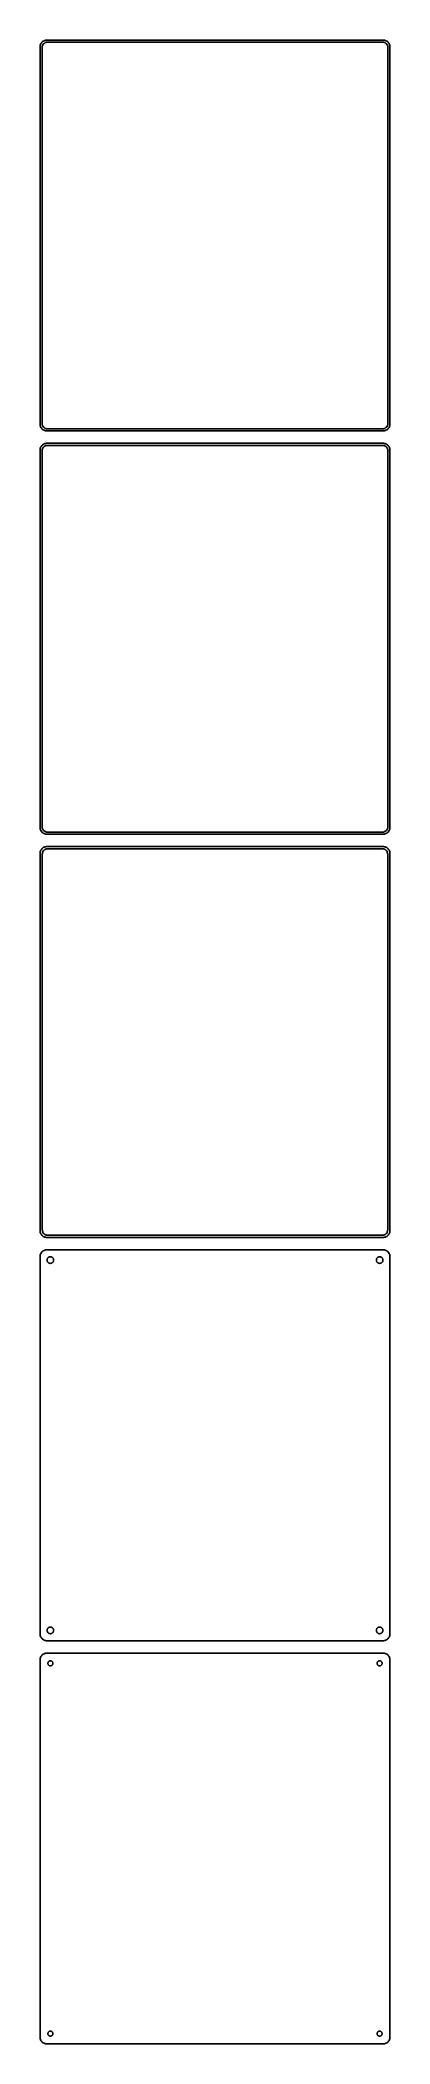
# Model space of a CAD drawing. Header units: metres. Extents: x -128 to 128, y 1034 to 2494.
import ezdxf

# ---------------------------------------------------------------- set-up
doc = ezdxf.new("R2010")
doc.units = ezdxf.units.M

msp = doc.modelspace()

# ---------------------------------------------------------------- linework, layer by layer
for p, q in [((-127.461, 2490.13), (-127.5, 2489.5)), ((-127.5, 2489.5), (-127.5, 2214.5)), ((-127.343, 2490.74), (-127.461, 2490.13)), ((-127.149, 2491.34), (-127.343, 2490.74)), ((-126.882, 2491.91), (-127.149, 2491.34)), ((-126.545, 2492.44), (-126.882, 2491.91)), ((-126.145, 2492.92), (-126.545, 2492.44)), ((-125.687, 2493.35), (-126.145, 2492.92)), ((-126, 2489), (-125.968, 2489.5)), ((-126, 2215), (-126, 2489)), ((-125.968, 2489.5), (-125.874, 2489.99)), ((-125.874, 2489.99), (-125.719, 2490.47)), ((-125.719, 2490.47), (-125.505, 2490.93)), ((-125.179, 2493.72), (-125.687, 2493.35)), ((-125.505, 2490.93), (-125.236, 2491.35)), ((-125.236, 2491.35), (-124.916, 2491.74)), ((-124.629, 2494.02), (-125.179, 2493.72)), ((-124.916, 2491.74), (-124.55, 2492.08)), ((-124.045, 2494.26), (-124.629, 2494.02)), ((-124.55, 2492.08), (-124.143, 2492.38)), ((-124.143, 2492.38), (-123.703, 2492.62)), ((-123.437, 2494.41), (-124.045, 2494.26)), ((-123.703, 2492.62), (-123.236, 2492.8)), ((-122.814, 2494.49), (-123.437, 2494.41)), ((-123.236, 2492.8), (-122.75, 2492.93)), ((122.814, 2494.49), (-122.814, 2494.49)), ((-122.75, 2492.93), (-122.251, 2492.99)), ((-122.251, 2492.99), (122.251, 2492.99)), ((122.251, 2492.99), (122.75, 2492.93)), ((122.75, 2492.93), (123.236, 2492.8)), ((123.437, 2494.41), (122.814, 2494.49)), ((123.236, 2492.8), (123.703, 2492.62)), ((124.045, 2494.26), (123.437, 2494.41)), ((123.703, 2492.62), (124.143, 2492.38)), ((124.629, 2494.02), (124.045, 2494.26)), ((124.143, 2492.38), (124.55, 2492.08)), ((124.55, 2492.08), (124.916, 2491.74)), ((125.179, 2493.72), (124.629, 2494.02)), ((124.916, 2491.74), (125.236, 2491.35)), ((125.687, 2493.35), (125.179, 2493.72)), ((125.236, 2491.35), (125.505, 2490.93)), ((125.505, 2490.93), (125.719, 2490.47)), ((126.145, 2492.92), (125.687, 2493.35)), ((125.719, 2490.47), (125.874, 2489.99)), ((125.874, 2489.99), (125.968, 2489.5)), ((125.968, 2489.5), (126, 2489)), ((126, 2489), (126, 2215)), ((126.545, 2492.44), (126.145, 2492.92)), ((126.882, 2491.91), (126.545, 2492.44)), ((127.149, 2491.34), (126.882, 2491.91)), ((127.343, 2490.74), (127.149, 2491.34)), ((127.461, 2490.13), (127.343, 2490.74)), ((127.5, 2489.5), (127.461, 2490.13)), ((127.5, 2214.5), (127.5, 2489.5)), ((-127.5, 2214.5), (-127.461, 2213.87)), ((-127.461, 2213.87), (-127.343, 2213.26)), ((-127.343, 2213.26), (-127.149, 2212.66)), ((-127.149, 2212.66), (-126.882, 2212.09)), ((-126.882, 2212.09), (-126.545, 2211.56)), ((-126.545, 2211.56), (-126.145, 2211.08)), ((-126.145, 2211.08), (-125.687, 2210.65)), ((-125.968, 2214.5), (-126, 2215)), ((-125.874, 2214.01), (-125.968, 2214.5)), ((-125.719, 2213.53), (-125.874, 2214.01)), ((-125.505, 2213.07), (-125.719, 2213.53)), ((-125.687, 2210.65), (-125.179, 2210.28)), ((-125.236, 2212.65), (-125.505, 2213.07)), ((-124.916, 2212.26), (-125.236, 2212.65)), ((-125.179, 2210.28), (-124.629, 2209.98)), ((-124.55, 2211.92), (-124.916, 2212.26)), ((-124.629, 2209.98), (-124.045, 2209.74)), ((-124.143, 2211.62), (-124.55, 2211.92)), ((-123.703, 2211.38), (-124.143, 2211.62)), ((-124.045, 2209.74), (-123.437, 2209.59)), ((-123.236, 2211.2), (-123.703, 2211.38)), ((-123.437, 2209.59), (-122.814, 2209.51)), ((-122.75, 2211.07), (-123.236, 2211.2)), ((-122.814, 2209.51), (122.814, 2209.51)), ((-122.251, 2211.01), (-122.75, 2211.07)), ((122.251, 2211.01), (-122.251, 2211.01)), ((122.75, 2211.07), (122.251, 2211.01)), ((123.236, 2211.2), (122.75, 2211.07)), ((122.814, 2209.51), (123.437, 2209.59)), ((123.703, 2211.38), (123.236, 2211.2)), ((123.437, 2209.59), (124.045, 2209.74)), ((124.143, 2211.62), (123.703, 2211.38)), ((124.045, 2209.74), (124.629, 2209.98)), ((124.55, 2211.92), (124.143, 2211.62)), ((124.916, 2212.26), (124.55, 2211.92)), ((124.629, 2209.98), (125.179, 2210.28)), ((125.236, 2212.65), (124.916, 2212.26)), ((125.179, 2210.28), (125.687, 2210.65)), ((125.505, 2213.07), (125.236, 2212.65)), ((125.719, 2213.53), (125.505, 2213.07)), ((125.687, 2210.65), (126.145, 2211.08)), ((125.874, 2214.01), (125.719, 2213.53)), ((125.968, 2214.5), (125.874, 2214.01)), ((126, 2215), (125.968, 2214.5)), ((126.145, 2211.08), (126.545, 2211.56)), ((126.545, 2211.56), (126.882, 2212.09)), ((126.882, 2212.09), (127.149, 2212.66)), ((127.149, 2212.66), (127.343, 2213.26)), ((127.343, 2213.26), (127.461, 2213.87)), ((127.461, 2213.87), (127.5, 2214.5)), ((-127.461, 2196.13), (-127.5, 2195.5)), ((-127.5, 2195.5), (-127.5, 1920.5)), ((-127.343, 2196.74), (-127.461, 2196.13)), ((-127.149, 2197.34), (-127.343, 2196.74)), ((-126.882, 2197.91), (-127.149, 2197.34)), ((-126.545, 2198.44), (-126.882, 2197.91)), ((-126.145, 2198.92), (-126.545, 2198.44)), ((-125.687, 2199.35), (-126.145, 2198.92)), ((-126, 2195), (-125.968, 2195.5)), ((-126, 1921), (-126, 2195)), ((-125.968, 2195.5), (-125.874, 2195.99)), ((-125.874, 2195.99), (-125.719, 2196.47)), ((-125.719, 2196.47), (-125.505, 2196.93)), ((-125.179, 2199.72), (-125.687, 2199.35)), ((-125.505, 2196.93), (-125.236, 2197.35)), ((-125.236, 2197.35), (-124.916, 2197.74)), ((-124.629, 2200.02), (-125.179, 2199.72)), ((-124.916, 2197.74), (-124.55, 2198.08)), ((-124.045, 2200.26), (-124.629, 2200.02)), ((-124.55, 2198.08), (-124.143, 2198.38)), ((-124.143, 2198.38), (-123.703, 2198.62)), ((-123.437, 2200.41), (-124.045, 2200.26)), ((-123.703, 2198.62), (-123.236, 2198.8)), ((-122.814, 2200.49), (-123.437, 2200.41)), ((-123.236, 2198.8), (-122.75, 2198.93)), ((122.814, 2200.49), (-122.814, 2200.49)), ((-122.75, 2198.93), (-122.251, 2198.99)), ((-122.251, 2198.99), (122.251, 2198.99)), ((122.251, 2198.99), (122.75, 2198.93)), ((122.75, 2198.93), (123.236, 2198.8)), ((123.437, 2200.41), (122.814, 2200.49)), ((123.236, 2198.8), (123.703, 2198.62)), ((124.045, 2200.26), (123.437, 2200.41)), ((123.703, 2198.62), (124.143, 2198.38)), ((124.629, 2200.02), (124.045, 2200.26)), ((124.143, 2198.38), (124.55, 2198.08)), ((124.55, 2198.08), (124.916, 2197.74)), ((125.179, 2199.72), (124.629, 2200.02)), ((124.916, 2197.74), (125.236, 2197.35)), ((125.687, 2199.35), (125.179, 2199.72)), ((125.236, 2197.35), (125.505, 2196.93)), ((125.505, 2196.93), (125.719, 2196.47)), ((126.145, 2198.92), (125.687, 2199.35)), ((125.719, 2196.47), (125.874, 2195.99)), ((125.874, 2195.99), (125.968, 2195.5)), ((125.968, 2195.5), (126, 2195)), ((126, 2195), (126, 1921)), ((126.545, 2198.44), (126.145, 2198.92)), ((126.882, 2197.91), (126.545, 2198.44)), ((127.149, 2197.34), (126.882, 2197.91)), ((127.343, 2196.74), (127.149, 2197.34)), ((127.461, 2196.13), (127.343, 2196.74)), ((127.5, 2195.5), (127.461, 2196.13)), ((127.5, 1920.5), (127.5, 2195.5)), ((-127.5, 1920.5), (-127.461, 1919.87)), ((-127.461, 1919.87), (-127.343, 1919.26)), ((-127.343, 1919.26), (-127.149, 1918.66)), ((-127.149, 1918.66), (-126.882, 1918.09)), ((-126.882, 1918.09), (-126.545, 1917.56)), ((-126.545, 1917.56), (-126.145, 1917.08)), ((-126.145, 1917.08), (-125.687, 1916.65)), ((-125.968, 1920.5), (-126, 1921)), ((-125.874, 1920.01), (-125.968, 1920.5)), ((-125.719, 1919.53), (-125.874, 1920.01)), ((-125.505, 1919.07), (-125.719, 1919.53)), ((-125.687, 1916.65), (-125.179, 1916.28)), ((-125.236, 1918.65), (-125.505, 1919.07)), ((-124.916, 1918.26), (-125.236, 1918.65)), ((-125.179, 1916.28), (-124.629, 1915.98)), ((-124.55, 1917.92), (-124.916, 1918.26)), ((-124.629, 1915.98), (-124.045, 1915.74)), ((-124.143, 1917.62), (-124.55, 1917.92)), ((-123.703, 1917.38), (-124.143, 1917.62)), ((-124.045, 1915.74), (-123.437, 1915.59)), ((-123.236, 1917.2), (-123.703, 1917.38)), ((-123.437, 1915.59), (-122.814, 1915.51)), ((-122.75, 1917.07), (-123.236, 1917.2)), ((-122.814, 1915.51), (122.814, 1915.51)), ((-122.251, 1917.01), (-122.75, 1917.07)), ((122.251, 1917.01), (-122.251, 1917.01)), ((122.75, 1917.07), (122.251, 1917.01)), ((123.236, 1917.2), (122.75, 1917.07)), ((122.814, 1915.51), (123.437, 1915.59)), ((123.703, 1917.38), (123.236, 1917.2)), ((123.437, 1915.59), (124.045, 1915.74)), ((124.143, 1917.62), (123.703, 1917.38)), ((124.045, 1915.74), (124.629, 1915.98)), ((124.55, 1917.92), (124.143, 1917.62)), ((124.916, 1918.26), (124.55, 1917.92)), ((124.629, 1915.98), (125.179, 1916.28)), ((125.236, 1918.65), (124.916, 1918.26)), ((125.179, 1916.28), (125.687, 1916.65)), ((125.505, 1919.07), (125.236, 1918.65)), ((125.719, 1919.53), (125.505, 1919.07)), ((125.687, 1916.65), (126.145, 1917.08)), ((125.874, 1920.01), (125.719, 1919.53)), ((125.968, 1920.5), (125.874, 1920.01)), ((126, 1921), (125.968, 1920.5)), ((126.145, 1917.08), (126.545, 1917.56)), ((126.545, 1917.56), (126.882, 1918.09)), ((126.882, 1918.09), (127.149, 1918.66)), ((127.149, 1918.66), (127.343, 1919.26)), ((127.343, 1919.26), (127.461, 1919.87)), ((127.461, 1919.87), (127.5, 1920.5)), ((-127.461, 1902.13), (-127.5, 1901.5)), ((-127.5, 1901.5), (-127.5, 1626.5)), ((-127.343, 1902.74), (-127.461, 1902.13)), ((-127.149, 1903.34), (-127.343, 1902.74)), ((-126.882, 1903.91), (-127.149, 1903.34)), ((-126.545, 1904.44), (-126.882, 1903.91)), ((-126.145, 1904.92), (-126.545, 1904.44)), ((-125.687, 1905.35), (-126.145, 1904.92)), ((-125.873, 1901), (-125.842, 1901.49)), ((-125.873, 1627), (-125.873, 1901)), ((-125.842, 1901.49), (-125.751, 1901.96)), ((-125.751, 1901.96), (-125.601, 1902.43)), ((-125.179, 1905.72), (-125.687, 1905.35)), ((-125.601, 1902.43), (-125.394, 1902.87)), ((-125.394, 1902.87), (-125.133, 1903.28)), ((-124.629, 1906.02), (-125.179, 1905.72)), ((-125.133, 1903.28), (-124.823, 1903.65)), ((-124.823, 1903.65), (-124.469, 1903.98)), ((-124.045, 1906.26), (-124.629, 1906.02)), ((-124.469, 1903.98), (-124.075, 1904.27)), ((-124.075, 1904.27), (-123.649, 1904.5)), ((-123.437, 1906.41), (-124.045, 1906.26)), ((-123.649, 1904.5), (-123.197, 1904.68)), ((-122.814, 1906.49), (-123.437, 1906.41)), ((-123.197, 1904.68), (-122.726, 1904.8)), ((122.814, 1906.49), (-122.814, 1906.49)), ((-122.726, 1904.8), (-122.243, 1904.86)), ((-122.243, 1904.86), (122.243, 1904.86)), ((122.243, 1904.86), (122.726, 1904.8)), ((122.726, 1904.8), (123.197, 1904.68)), ((123.437, 1906.41), (122.814, 1906.49)), ((123.197, 1904.68), (123.649, 1904.5)), ((124.045, 1906.26), (123.437, 1906.41)), ((123.649, 1904.5), (124.075, 1904.27)), ((124.629, 1906.02), (124.045, 1906.26)), ((124.075, 1904.27), (124.469, 1903.98)), ((124.469, 1903.98), (124.823, 1903.65)), ((125.179, 1905.72), (124.629, 1906.02)), ((124.823, 1903.65), (125.133, 1903.28)), ((125.133, 1903.28), (125.394, 1902.87)), ((125.687, 1905.35), (125.179, 1905.72)), ((125.394, 1902.87), (125.601, 1902.43)), ((125.601, 1902.43), (125.751, 1901.96)), ((126.145, 1904.92), (125.687, 1905.35)), ((125.751, 1901.96), (125.842, 1901.49)), ((125.842, 1901.49), (125.873, 1901)), ((125.873, 1901), (125.873, 1627)), ((126.545, 1904.44), (126.145, 1904.92)), ((126.882, 1903.91), (126.545, 1904.44)), ((127.149, 1903.34), (126.882, 1903.91)), ((127.343, 1902.74), (127.149, 1903.34)), ((127.461, 1902.13), (127.343, 1902.74)), ((127.5, 1901.5), (127.461, 1902.13)), ((127.5, 1626.5), (127.5, 1901.5)), ((-127.5, 1626.5), (-127.461, 1625.87)), ((-127.461, 1625.87), (-127.343, 1625.26)), ((-127.343, 1625.26), (-127.149, 1624.66)), ((-127.149, 1624.66), (-126.882, 1624.09)), ((-126.882, 1624.09), (-126.545, 1623.56)), ((-126.545, 1623.56), (-126.145, 1623.08)), ((-126.145, 1623.08), (-125.687, 1622.65)), ((-125.842, 1626.51), (-125.873, 1627)), ((-125.751, 1626.04), (-125.842, 1626.51)), ((-125.601, 1625.57), (-125.751, 1626.04)), ((-125.687, 1622.65), (-125.179, 1622.28)), ((-125.394, 1625.13), (-125.601, 1625.57)), ((-125.133, 1624.72), (-125.394, 1625.13)), ((-125.179, 1622.28), (-124.629, 1621.98)), ((-124.823, 1624.35), (-125.133, 1624.72)), ((-124.469, 1624.02), (-124.823, 1624.35)), ((-124.629, 1621.98), (-124.045, 1621.74)), ((-124.075, 1623.73), (-124.469, 1624.02)), ((-123.649, 1623.5), (-124.075, 1623.73)), ((-124.045, 1621.74), (-123.437, 1621.59)), ((-123.197, 1623.32), (-123.649, 1623.5)), ((-122.726, 1623.2), (-123.197, 1623.32)), ((-122.243, 1623.14), (-122.726, 1623.2)), ((122.243, 1623.14), (-122.243, 1623.14)), ((122.726, 1623.2), (122.243, 1623.14)), ((123.197, 1623.32), (122.726, 1623.2)), ((123.649, 1623.5), (123.197, 1623.32)), ((123.437, 1621.59), (124.045, 1621.74)), ((124.075, 1623.73), (123.649, 1623.5)), ((124.045, 1621.74), (124.629, 1621.98)), ((124.469, 1624.02), (124.075, 1623.73)), ((124.823, 1624.35), (124.469, 1624.02)), ((124.629, 1621.98), (125.179, 1622.28)), ((125.133, 1624.72), (124.823, 1624.35)), ((125.394, 1625.13), (125.133, 1624.72)), ((125.179, 1622.28), (125.687, 1622.65)), ((125.601, 1625.57), (125.394, 1625.13)), ((125.751, 1626.04), (125.601, 1625.57)), ((125.687, 1622.65), (126.145, 1623.08)), ((125.842, 1626.51), (125.751, 1626.04)), ((125.873, 1627), (125.842, 1626.51)), ((126.145, 1623.08), (126.545, 1623.56)), ((126.545, 1623.56), (126.882, 1624.09)), ((126.882, 1624.09), (127.149, 1624.66)), ((127.149, 1624.66), (127.343, 1625.26)), ((127.343, 1625.26), (127.461, 1625.87)), ((127.461, 1625.87), (127.5, 1626.5)), ((-127.461, 1608.13), (-127.5, 1607.5)), ((-127.5, 1607.5), (-127.5, 1332.5)), ((-127.343, 1608.74), (-127.461, 1608.13)), ((-127.149, 1609.34), (-127.343, 1608.74)), ((-126.882, 1609.91), (-127.149, 1609.34)), ((-126.545, 1610.44), (-126.882, 1609.91)), ((-126.145, 1610.92), (-126.545, 1610.44)), ((-125.687, 1611.35), (-126.145, 1610.92)), ((-125.179, 1611.72), (-125.687, 1611.35)), ((-124.629, 1612.02), (-125.179, 1611.72)), ((-124.045, 1612.26), (-124.629, 1612.02)), ((-123.437, 1612.41), (-124.045, 1612.26)), ((-123.437, 1621.59), (-122.814, 1621.51)), ((-122.814, 1612.49), (-123.437, 1612.41)), ((-122.814, 1621.51), (122.814, 1621.51)), ((122.814, 1612.49), (-122.814, 1612.49)), ((-121.286, 1607.03), (-121.022, 1607.17)), ((-121.022, 1607.17), (-120.742, 1607.28)), ((-120.742, 1607.28), (-120.45, 1607.36)), ((-120.45, 1607.36), (-120.151, 1607.4)), ((-120.151, 1607.4), (-119.849, 1607.4)), ((-119.849, 1607.4), (-119.55, 1607.36)), ((-119.55, 1607.36), (-119.258, 1607.28)), ((-119.258, 1607.28), (-118.978, 1607.17)), ((-118.978, 1607.17), (-118.714, 1607.03)), ((118.714, 1607.03), (118.978, 1607.17)), ((118.978, 1607.17), (119.258, 1607.28)), ((119.258, 1607.28), (119.55, 1607.36)), ((119.55, 1607.36), (119.849, 1607.4)), ((119.849, 1607.4), (120.151, 1607.4)), ((120.151, 1607.4), (120.45, 1607.36)), ((120.45, 1607.36), (120.742, 1607.28)), ((120.742, 1607.28), (121.022, 1607.17)), ((121.022, 1607.17), (121.286, 1607.03)), ((122.814, 1621.51), (123.437, 1621.59)), ((123.437, 1612.41), (122.814, 1612.49)), ((124.045, 1612.26), (123.437, 1612.41)), ((124.629, 1612.02), (124.045, 1612.26)), ((125.179, 1611.72), (124.629, 1612.02)), ((125.687, 1611.35), (125.179, 1611.72)), ((126.145, 1610.92), (125.687, 1611.35)), ((126.545, 1610.44), (126.145, 1610.92)), ((126.882, 1609.91), (126.545, 1610.44)), ((127.149, 1609.34), (126.882, 1609.91)), ((127.343, 1608.74), (127.149, 1609.34)), ((127.461, 1608.13), (127.343, 1608.74)), ((127.5, 1607.5), (127.461, 1608.13)), ((127.5, 1332.5), (127.5, 1607.5)), ((-122.4, 1605), (-122.381, 1605.3)), ((-122.381, 1604.7), (-122.4, 1605)), ((-122.381, 1605.3), (-122.325, 1605.6)), ((-122.325, 1604.4), (-122.381, 1604.7)), ((-122.325, 1605.6), (-122.231, 1605.88)), ((-122.231, 1604.12), (-122.325, 1604.4)), ((-122.231, 1605.88), (-122.103, 1606.16)), ((-122.103, 1603.84), (-122.231, 1604.12)), ((-122.103, 1606.16), (-121.942, 1606.41)), ((-121.942, 1603.59), (-122.103, 1603.84)), ((-121.942, 1606.41), (-121.75, 1606.64)), ((-121.75, 1603.36), (-121.942, 1603.59)), ((-121.75, 1606.64), (-121.53, 1606.85)), ((-121.53, 1603.15), (-121.75, 1603.36)), ((-121.53, 1606.85), (-121.286, 1607.03)), ((-121.286, 1602.97), (-121.53, 1603.15)), ((-121.022, 1602.83), (-121.286, 1602.97)), ((-120.742, 1602.72), (-121.022, 1602.83)), ((-120.45, 1602.64), (-120.742, 1602.72)), ((-120.151, 1602.6), (-120.45, 1602.64)), ((-119.849, 1602.6), (-120.151, 1602.6)), ((-119.55, 1602.64), (-119.849, 1602.6)), ((-119.258, 1602.72), (-119.55, 1602.64)), ((-118.978, 1602.83), (-119.258, 1602.72)), ((-118.714, 1602.97), (-118.978, 1602.83)), ((-118.714, 1607.03), (-118.47, 1606.85)), ((-118.47, 1603.15), (-118.714, 1602.97)), ((-118.47, 1606.85), (-118.25, 1606.64)), ((-118.25, 1603.36), (-118.47, 1603.15)), ((-118.25, 1606.64), (-118.058, 1606.41)), ((-118.058, 1603.59), (-118.25, 1603.36)), ((-118.058, 1606.41), (-117.897, 1606.16)), ((-117.897, 1603.84), (-118.058, 1603.59)), ((-117.897, 1606.16), (-117.769, 1605.88)), ((-117.769, 1604.12), (-117.897, 1603.84)), ((-117.769, 1605.88), (-117.675, 1605.6)), ((-117.675, 1604.4), (-117.769, 1604.12)), ((-117.675, 1605.6), (-117.619, 1605.3)), ((-117.619, 1604.7), (-117.675, 1604.4)), ((-117.619, 1605.3), (-117.6, 1605)), ((-117.6, 1605), (-117.619, 1604.7)), ((117.6, 1605), (117.619, 1605.3)), ((117.619, 1604.7), (117.6, 1605)), ((117.619, 1605.3), (117.675, 1605.6)), ((117.675, 1604.4), (117.619, 1604.7)), ((117.675, 1605.6), (117.769, 1605.88)), ((117.769, 1604.12), (117.675, 1604.4)), ((117.769, 1605.88), (117.897, 1606.16)), ((117.897, 1603.84), (117.769, 1604.12)), ((117.897, 1606.16), (118.058, 1606.41)), ((118.058, 1603.59), (117.897, 1603.84)), ((118.058, 1606.41), (118.25, 1606.64)), ((118.25, 1603.36), (118.058, 1603.59)), ((118.25, 1606.64), (118.47, 1606.85)), ((118.47, 1603.15), (118.25, 1603.36)), ((118.47, 1606.85), (118.714, 1607.03)), ((118.714, 1602.97), (118.47, 1603.15)), ((118.978, 1602.83), (118.714, 1602.97)), ((119.258, 1602.72), (118.978, 1602.83)), ((119.55, 1602.64), (119.258, 1602.72)), ((119.849, 1602.6), (119.55, 1602.64)), ((120.151, 1602.6), (119.849, 1602.6)), ((120.45, 1602.64), (120.151, 1602.6)), ((120.742, 1602.72), (120.45, 1602.64)), ((121.022, 1602.83), (120.742, 1602.72)), ((121.286, 1602.97), (121.022, 1602.83)), ((121.286, 1607.03), (121.53, 1606.85)), ((121.53, 1603.15), (121.286, 1602.97)), ((121.53, 1606.85), (121.75, 1606.64)), ((121.75, 1603.36), (121.53, 1603.15)), ((121.75, 1606.64), (121.942, 1606.41)), ((121.942, 1603.59), (121.75, 1603.36)), ((121.942, 1606.41), (122.103, 1606.16)), ((122.103, 1603.84), (121.942, 1603.59)), ((122.103, 1606.16), (122.231, 1605.88)), ((122.231, 1604.12), (122.103, 1603.84)), ((122.231, 1605.88), (122.325, 1605.6)), ((122.325, 1604.4), (122.231, 1604.12)), ((122.325, 1605.6), (122.381, 1605.3)), ((122.381, 1604.7), (122.325, 1604.4)), ((122.381, 1605.3), (122.4, 1605)), ((122.4, 1605), (122.381, 1604.7)), ((-127.5, 1332.5), (-127.461, 1331.87)), ((-127.461, 1331.87), (-127.343, 1331.26)), ((-127.343, 1331.26), (-127.149, 1330.66)), ((-127.149, 1330.66), (-126.882, 1330.09)), ((-126.882, 1330.09), (-126.545, 1329.56)), ((-126.545, 1329.56), (-126.145, 1329.08)), ((-122.4, 1335), (-122.381, 1335.3)), ((-122.381, 1334.7), (-122.4, 1335)), ((-122.381, 1335.3), (-122.325, 1335.6)), ((-122.325, 1334.4), (-122.381, 1334.7)), ((-122.325, 1335.6), (-122.231, 1335.88)), ((-122.231, 1334.12), (-122.325, 1334.4)), ((-122.231, 1335.88), (-122.103, 1336.16)), ((-122.103, 1333.84), (-122.231, 1334.12)), ((-122.103, 1336.16), (-121.942, 1336.41)), ((-121.942, 1333.59), (-122.103, 1333.84)), ((-121.942, 1336.41), (-121.75, 1336.64)), ((-121.75, 1333.36), (-121.942, 1333.59)), ((-121.75, 1336.64), (-121.53, 1336.85)), ((-121.53, 1333.15), (-121.75, 1333.36)), ((-121.53, 1336.85), (-121.286, 1337.03)), ((-121.286, 1332.97), (-121.53, 1333.15)), ((-121.286, 1337.03), (-121.022, 1337.17)), ((-121.022, 1332.83), (-121.286, 1332.97)), ((-121.022, 1337.17), (-120.742, 1337.28)), ((-120.742, 1332.72), (-121.022, 1332.83)), ((-120.742, 1337.28), (-120.45, 1337.36)), ((-120.45, 1332.64), (-120.742, 1332.72)), ((-120.45, 1337.36), (-120.151, 1337.4)), ((-120.151, 1332.6), (-120.45, 1332.64)), ((-120.151, 1337.4), (-119.849, 1337.4)), ((-119.849, 1332.6), (-120.151, 1332.6)), ((-119.849, 1337.4), (-119.55, 1337.36)), ((-119.55, 1332.64), (-119.849, 1332.6)), ((-119.55, 1337.36), (-119.258, 1337.28)), ((-119.258, 1332.72), (-119.55, 1332.64)), ((-119.258, 1337.28), (-118.978, 1337.17)), ((-118.978, 1332.83), (-119.258, 1332.72)), ((-118.978, 1337.17), (-118.714, 1337.03)), ((-118.714, 1332.97), (-118.978, 1332.83)), ((-118.714, 1337.03), (-118.47, 1336.85)), ((-118.47, 1333.15), (-118.714, 1332.97)), ((-118.47, 1336.85), (-118.25, 1336.64)), ((-118.25, 1333.36), (-118.47, 1333.15)), ((-118.25, 1336.64), (-118.058, 1336.41)), ((-118.058, 1333.59), (-118.25, 1333.36)), ((-118.058, 1336.41), (-117.897, 1336.16)), ((-117.897, 1333.84), (-118.058, 1333.59)), ((-117.897, 1336.16), (-117.769, 1335.88)), ((-117.769, 1334.12), (-117.897, 1333.84)), ((-117.769, 1335.88), (-117.675, 1335.6)), ((-117.675, 1334.4), (-117.769, 1334.12)), ((-117.675, 1335.6), (-117.619, 1335.3)), ((-117.619, 1334.7), (-117.675, 1334.4)), ((-117.619, 1335.3), (-117.6, 1335)), ((-117.6, 1335), (-117.619, 1334.7)), ((117.6, 1335), (117.619, 1335.3)), ((117.619, 1334.7), (117.6, 1335)), ((117.619, 1335.3), (117.675, 1335.6)), ((117.675, 1334.4), (117.619, 1334.7)), ((117.675, 1335.6), (117.769, 1335.88)), ((117.769, 1334.12), (117.675, 1334.4)), ((117.769, 1335.88), (117.897, 1336.16)), ((117.897, 1333.84), (117.769, 1334.12)), ((117.897, 1336.16), (118.058, 1336.41)), ((118.058, 1333.59), (117.897, 1333.84)), ((118.058, 1336.41), (118.25, 1336.64)), ((118.25, 1333.36), (118.058, 1333.59)), ((118.25, 1336.64), (118.47, 1336.85)), ((118.47, 1333.15), (118.25, 1333.36)), ((118.47, 1336.85), (118.714, 1337.03)), ((118.714, 1332.97), (118.47, 1333.15)), ((118.714, 1337.03), (118.978, 1337.17)), ((118.978, 1332.83), (118.714, 1332.97)), ((118.978, 1337.17), (119.258, 1337.28)), ((119.258, 1332.72), (118.978, 1332.83)), ((119.258, 1337.28), (119.55, 1337.36)), ((119.55, 1332.64), (119.258, 1332.72)), ((119.55, 1337.36), (119.849, 1337.4)), ((119.849, 1332.6), (119.55, 1332.64)), ((119.849, 1337.4), (120.151, 1337.4)), ((120.151, 1332.6), (119.849, 1332.6)), ((120.151, 1337.4), (120.45, 1337.36)), ((120.45, 1332.64), (120.151, 1332.6)), ((120.45, 1337.36), (120.742, 1337.28)), ((120.742, 1332.72), (120.45, 1332.64)), ((120.742, 1337.28), (121.022, 1337.17)), ((121.022, 1332.83), (120.742, 1332.72)), ((121.022, 1337.17), (121.286, 1337.03)), ((121.286, 1332.97), (121.022, 1332.83)), ((121.286, 1337.03), (121.53, 1336.85)), ((121.53, 1333.15), (121.286, 1332.97)), ((121.53, 1336.85), (121.75, 1336.64)), ((121.75, 1333.36), (121.53, 1333.15)), ((121.75, 1336.64), (121.942, 1336.41)), ((121.942, 1333.59), (121.75, 1333.36)), ((121.942, 1336.41), (122.103, 1336.16)), ((122.103, 1333.84), (121.942, 1333.59)), ((122.103, 1336.16), (122.231, 1335.88)), ((122.231, 1334.12), (122.103, 1333.84)), ((122.231, 1335.88), (122.325, 1335.6)), ((122.325, 1334.4), (122.231, 1334.12)), ((122.325, 1335.6), (122.381, 1335.3)), ((122.381, 1334.7), (122.325, 1334.4)), ((122.381, 1335.3), (122.4, 1335)), ((122.4, 1335), (122.381, 1334.7)), ((126.145, 1329.08), (126.545, 1329.56)), ((126.545, 1329.56), (126.882, 1330.09)), ((126.882, 1330.09), (127.149, 1330.66)), ((127.149, 1330.66), (127.343, 1331.26)), ((127.343, 1331.26), (127.461, 1331.87)), ((127.461, 1331.87), (127.5, 1332.5)), ((-127.149, 1315.34), (-127.343, 1314.74)), ((-126.882, 1315.91), (-127.149, 1315.34)), ((-126.545, 1316.44), (-126.882, 1315.91)), ((-126.145, 1316.92), (-126.545, 1316.44)), ((-126.145, 1329.08), (-125.687, 1328.65)), ((-125.687, 1317.35), (-126.145, 1316.92)), ((-125.687, 1328.65), (-125.179, 1328.28)), ((-125.179, 1317.72), (-125.687, 1317.35)), ((-125.179, 1328.28), (-124.629, 1327.98)), ((-124.629, 1318.02), (-125.179, 1317.72)), ((-124.629, 1327.98), (-124.045, 1327.74)), ((-124.045, 1318.26), (-124.629, 1318.02)), ((-124.045, 1327.74), (-123.437, 1327.59)), ((-123.437, 1318.41), (-124.045, 1318.26)), ((-123.437, 1327.59), (-122.814, 1327.51)), ((-122.814, 1318.49), (-123.437, 1318.41)), ((-122.814, 1327.51), (122.814, 1327.51)), ((122.814, 1318.49), (-122.814, 1318.49)), ((122.814, 1327.51), (123.437, 1327.59)), ((123.437, 1318.41), (122.814, 1318.49)), ((123.437, 1327.59), (124.045, 1327.74)), ((124.045, 1318.26), (123.437, 1318.41)), ((124.045, 1327.74), (124.629, 1327.98)), ((124.629, 1318.02), (124.045, 1318.26)), ((124.629, 1327.98), (125.179, 1328.28)), ((125.179, 1317.72), (124.629, 1318.02)), ((125.179, 1328.28), (125.687, 1328.65)), ((125.687, 1317.35), (125.179, 1317.72)), ((125.687, 1328.65), (126.145, 1329.08)), ((126.145, 1316.92), (125.687, 1317.35)), ((126.545, 1316.44), (126.145, 1316.92)), ((126.882, 1315.91), (126.545, 1316.44)), ((127.149, 1315.34), (126.882, 1315.91)), ((127.343, 1314.74), (127.149, 1315.34)), ((-127.461, 1314.13), (-127.5, 1313.5)), ((-127.5, 1313.5), (-127.5, 1038.5)), ((-127.343, 1314.74), (-127.461, 1314.13)), ((-121.8, 1311), (-121.786, 1311.23)), ((-121.786, 1310.77), (-121.8, 1311)), ((-121.786, 1311.23), (-121.743, 1311.45)), ((-121.743, 1310.55), (-121.786, 1310.77)), ((-121.743, 1311.45), (-121.674, 1311.66)), ((-121.674, 1310.34), (-121.743, 1310.55)), ((-121.674, 1311.66), (-121.577, 1311.87)), ((-121.577, 1310.13), (-121.674, 1310.34)), ((-121.577, 1311.87), (-121.456, 1312.06)), ((-121.456, 1309.94), (-121.577, 1310.13)), ((-121.456, 1312.06), (-121.312, 1312.23)), ((-121.312, 1309.77), (-121.456, 1309.94)), ((-121.312, 1312.23), (-121.147, 1312.39)), ((-121.147, 1309.61), (-121.312, 1309.77)), ((-121.147, 1312.39), (-120.964, 1312.52)), ((-120.964, 1309.48), (-121.147, 1309.61)), ((-120.964, 1312.52), (-120.766, 1312.63)), ((-120.766, 1309.37), (-120.964, 1309.48)), ((-120.766, 1312.63), (-120.556, 1312.71)), ((-120.556, 1309.29), (-120.766, 1309.37)), ((-120.556, 1312.71), (-120.337, 1312.77)), ((-120.337, 1309.23), (-120.556, 1309.29)), ((-120.337, 1312.77), (-120.113, 1312.8)), ((-120.113, 1309.2), (-120.337, 1309.23)), ((-120.113, 1312.8), (-119.887, 1312.8)), ((-119.887, 1309.2), (-120.113, 1309.2)), ((-119.887, 1312.8), (-119.663, 1312.77)), ((-119.663, 1309.23), (-119.887, 1309.2)), ((-119.663, 1312.77), (-119.444, 1312.71)), ((-119.444, 1309.29), (-119.663, 1309.23)), ((-119.444, 1312.71), (-119.234, 1312.63)), ((-119.234, 1309.37), (-119.444, 1309.29)), ((-119.234, 1312.63), (-119.036, 1312.52)), ((-119.036, 1309.48), (-119.234, 1309.37)), ((-119.036, 1312.52), (-118.853, 1312.39)), ((-118.853, 1309.61), (-119.036, 1309.48)), ((-118.853, 1312.39), (-118.688, 1312.23)), ((-118.688, 1309.77), (-118.853, 1309.61)), ((-118.688, 1312.23), (-118.544, 1312.06)), ((-118.544, 1309.94), (-118.688, 1309.77)), ((-118.544, 1312.06), (-118.423, 1311.87)), ((-118.423, 1310.13), (-118.544, 1309.94)), ((-118.423, 1311.87), (-118.326, 1311.66)), ((-118.326, 1310.34), (-118.423, 1310.13)), ((-118.326, 1311.66), (-118.257, 1311.45)), ((-118.257, 1310.55), (-118.326, 1310.34)), ((-118.257, 1311.45), (-118.214, 1311.23)), ((-118.214, 1310.77), (-118.257, 1310.55)), ((-118.214, 1311.23), (-118.2, 1311)), ((-118.2, 1311), (-118.214, 1310.77)), ((118.2, 1311), (118.214, 1311.23)), ((118.214, 1310.77), (118.2, 1311)), ((118.214, 1311.23), (118.257, 1311.45)), ((118.257, 1310.55), (118.214, 1310.77)), ((118.257, 1311.45), (118.326, 1311.66)), ((118.326, 1310.34), (118.257, 1310.55)), ((118.326, 1311.66), (118.423, 1311.87)), ((118.423, 1310.13), (118.326, 1310.34)), ((118.423, 1311.87), (118.544, 1312.06)), ((118.544, 1309.94), (118.423, 1310.13)), ((118.544, 1312.06), (118.688, 1312.23)), ((118.688, 1309.77), (118.544, 1309.94)), ((118.688, 1312.23), (118.853, 1312.39)), ((118.853, 1309.61), (118.688, 1309.77)), ((118.853, 1312.39), (119.036, 1312.52)), ((119.036, 1309.48), (118.853, 1309.61)), ((119.036, 1312.52), (119.234, 1312.63)), ((119.234, 1309.37), (119.036, 1309.48)), ((119.234, 1312.63), (119.444, 1312.71)), ((119.444, 1309.29), (119.234, 1309.37)), ((119.444, 1312.71), (119.663, 1312.77)), ((119.663, 1309.23), (119.444, 1309.29)), ((119.663, 1312.77), (119.887, 1312.8)), ((119.887, 1309.2), (119.663, 1309.23)), ((119.887, 1312.8), (120.113, 1312.8)), ((120.113, 1309.2), (119.887, 1309.2)), ((120.113, 1312.8), (120.337, 1312.77)), ((120.337, 1309.23), (120.113, 1309.2)), ((120.337, 1312.77), (120.556, 1312.71)), ((120.556, 1309.29), (120.337, 1309.23)), ((120.556, 1312.71), (120.766, 1312.63)), ((120.766, 1309.37), (120.556, 1309.29)), ((120.766, 1312.63), (120.964, 1312.52)), ((120.964, 1309.48), (120.766, 1309.37)), ((120.964, 1312.52), (121.147, 1312.39)), ((121.147, 1309.61), (120.964, 1309.48)), ((121.147, 1312.39), (121.312, 1312.23)), ((121.312, 1309.77), (121.147, 1309.61)), ((121.312, 1312.23), (121.456, 1312.06)), ((121.456, 1309.94), (121.312, 1309.77)), ((121.456, 1312.06), (121.577, 1311.87)), ((121.577, 1310.13), (121.456, 1309.94)), ((121.577, 1311.87), (121.674, 1311.66)), ((121.674, 1310.34), (121.577, 1310.13)), ((121.674, 1311.66), (121.743, 1311.45)), ((121.743, 1310.55), (121.674, 1310.34)), ((121.743, 1311.45), (121.786, 1311.23)), ((121.786, 1310.77), (121.743, 1310.55)), ((121.786, 1311.23), (121.8, 1311)), ((121.8, 1311), (121.786, 1310.77)), ((127.461, 1314.13), (127.343, 1314.74)), ((127.5, 1313.5), (127.461, 1314.13)), ((127.5, 1038.5), (127.5, 1313.5)), ((-127.5, 1038.5), (-127.461, 1037.87)), ((-127.461, 1037.87), (-127.343, 1037.26)), ((-121.8, 1041), (-121.786, 1041.23)), ((-121.786, 1040.77), (-121.8, 1041)), ((-121.786, 1041.23), (-121.743, 1041.45)), ((-121.743, 1040.55), (-121.786, 1040.77)), ((-121.743, 1041.45), (-121.674, 1041.66)), ((-121.674, 1040.34), (-121.743, 1040.55)), ((-121.674, 1041.66), (-121.577, 1041.87)), ((-121.577, 1040.13), (-121.674, 1040.34)), ((-121.577, 1041.87), (-121.456, 1042.06)), ((-121.456, 1039.94), (-121.577, 1040.13)), ((-121.456, 1042.06), (-121.312, 1042.23)), ((-121.312, 1039.77), (-121.456, 1039.94)), ((-121.312, 1042.23), (-121.147, 1042.39)), ((-121.147, 1039.61), (-121.312, 1039.77)), ((-121.147, 1042.39), (-120.964, 1042.52)), ((-120.964, 1039.48), (-121.147, 1039.61)), ((-120.964, 1042.52), (-120.766, 1042.63)), ((-120.766, 1039.37), (-120.964, 1039.48)), ((-120.766, 1042.63), (-120.556, 1042.71)), ((-120.556, 1039.29), (-120.766, 1039.37)), ((-120.556, 1042.71), (-120.337, 1042.77)), ((-120.337, 1039.23), (-120.556, 1039.29)), ((-120.337, 1042.77), (-120.113, 1042.8)), ((-120.113, 1039.2), (-120.337, 1039.23)), ((-120.113, 1042.8), (-119.887, 1042.8)), ((-119.887, 1039.2), (-120.113, 1039.2)), ((-119.887, 1042.8), (-119.663, 1042.77)), ((-119.663, 1039.23), (-119.887, 1039.2)), ((-119.663, 1042.77), (-119.444, 1042.71)), ((-119.444, 1039.29), (-119.663, 1039.23)), ((-119.444, 1042.71), (-119.234, 1042.63)), ((-119.234, 1039.37), (-119.444, 1039.29)), ((-119.234, 1042.63), (-119.036, 1042.52)), ((-119.036, 1039.48), (-119.234, 1039.37)), ((-119.036, 1042.52), (-118.853, 1042.39)), ((-118.853, 1039.61), (-119.036, 1039.48)), ((-118.853, 1042.39), (-118.688, 1042.23)), ((-118.688, 1039.77), (-118.853, 1039.61)), ((-118.688, 1042.23), (-118.544, 1042.06)), ((-118.544, 1039.94), (-118.688, 1039.77)), ((-118.544, 1042.06), (-118.423, 1041.87)), ((-118.423, 1040.13), (-118.544, 1039.94)), ((-118.423, 1041.87), (-118.326, 1041.66)), ((-118.326, 1040.34), (-118.423, 1040.13)), ((-118.326, 1041.66), (-118.257, 1041.45)), ((-118.257, 1040.55), (-118.326, 1040.34)), ((-118.257, 1041.45), (-118.214, 1041.23)), ((-118.214, 1040.77), (-118.257, 1040.55)), ((-118.214, 1041.23), (-118.2, 1041)), ((-118.2, 1041), (-118.214, 1040.77)), ((118.2, 1041), (118.214, 1041.23)), ((118.214, 1040.77), (118.2, 1041)), ((118.214, 1041.23), (118.257, 1041.45)), ((118.257, 1040.55), (118.214, 1040.77)), ((118.257, 1041.45), (118.326, 1041.66)), ((118.326, 1040.34), (118.257, 1040.55)), ((118.326, 1041.66), (118.423, 1041.87)), ((118.423, 1040.13), (118.326, 1040.34)), ((118.423, 1041.87), (118.544, 1042.06)), ((118.544, 1039.94), (118.423, 1040.13)), ((118.544, 1042.06), (118.688, 1042.23)), ((118.688, 1039.77), (118.544, 1039.94)), ((118.688, 1042.23), (118.853, 1042.39)), ((118.853, 1039.61), (118.688, 1039.77)), ((118.853, 1042.39), (119.036, 1042.52)), ((119.036, 1039.48), (118.853, 1039.61)), ((119.036, 1042.52), (119.234, 1042.63)), ((119.234, 1039.37), (119.036, 1039.48)), ((119.234, 1042.63), (119.444, 1042.71)), ((119.444, 1039.29), (119.234, 1039.37)), ((119.444, 1042.71), (119.663, 1042.77)), ((119.663, 1039.23), (119.444, 1039.29)), ((119.663, 1042.77), (119.887, 1042.8)), ((119.887, 1039.2), (119.663, 1039.23)), ((119.887, 1042.8), (120.113, 1042.8)), ((120.113, 1039.2), (119.887, 1039.2)), ((120.113, 1042.8), (120.337, 1042.77)), ((120.337, 1039.23), (120.113, 1039.2)), ((120.337, 1042.77), (120.556, 1042.71)), ((120.556, 1039.29), (120.337, 1039.23)), ((120.556, 1042.71), (120.766, 1042.63)), ((120.766, 1039.37), (120.556, 1039.29)), ((120.766, 1042.63), (120.964, 1042.52)), ((120.964, 1039.48), (120.766, 1039.37)), ((120.964, 1042.52), (121.147, 1042.39)), ((121.147, 1039.61), (120.964, 1039.48)), ((121.147, 1042.39), (121.312, 1042.23)), ((121.312, 1039.77), (121.147, 1039.61)), ((121.312, 1042.23), (121.456, 1042.06)), ((121.456, 1039.94), (121.312, 1039.77)), ((121.456, 1042.06), (121.577, 1041.87)), ((121.577, 1040.13), (121.456, 1039.94)), ((121.577, 1041.87), (121.674, 1041.66)), ((121.674, 1040.34), (121.577, 1040.13)), ((121.674, 1041.66), (121.743, 1041.45)), ((121.743, 1040.55), (121.674, 1040.34)), ((121.743, 1041.45), (121.786, 1041.23)), ((121.786, 1040.77), (121.743, 1040.55)), ((121.786, 1041.23), (121.8, 1041)), ((121.8, 1041), (121.786, 1040.77)), ((127.343, 1037.26), (127.461, 1037.87)), ((127.461, 1037.87), (127.5, 1038.5)), ((-127.343, 1037.26), (-127.149, 1036.66)), ((-127.149, 1036.66), (-126.882, 1036.09)), ((-126.882, 1036.09), (-126.545, 1035.56)), ((-126.545, 1035.56), (-126.145, 1035.08)), ((-126.145, 1035.08), (-125.687, 1034.65)), ((-125.687, 1034.65), (-125.179, 1034.28)), ((-125.179, 1034.28), (-124.629, 1033.98)), ((-124.629, 1033.98), (-124.045, 1033.74)), ((-124.045, 1033.74), (-123.437, 1033.59)), ((-123.437, 1033.59), (-122.814, 1033.51)), ((-122.814, 1033.51), (122.814, 1033.51)), ((122.814, 1033.51), (123.437, 1033.59)), ((123.437, 1033.59), (124.045, 1033.74)), ((124.045, 1033.74), (124.629, 1033.98)), ((124.629, 1033.98), (125.179, 1034.28)), ((125.179, 1034.28), (125.687, 1034.65)), ((125.687, 1034.65), (126.145, 1035.08)), ((126.145, 1035.08), (126.545, 1035.56)), ((126.545, 1035.56), (126.882, 1036.09)), ((126.882, 1036.09), (127.149, 1036.66)), ((127.149, 1036.66), (127.343, 1037.26))]:
    msp.add_line(p, q)

doc.saveas('drawing.dxf')
